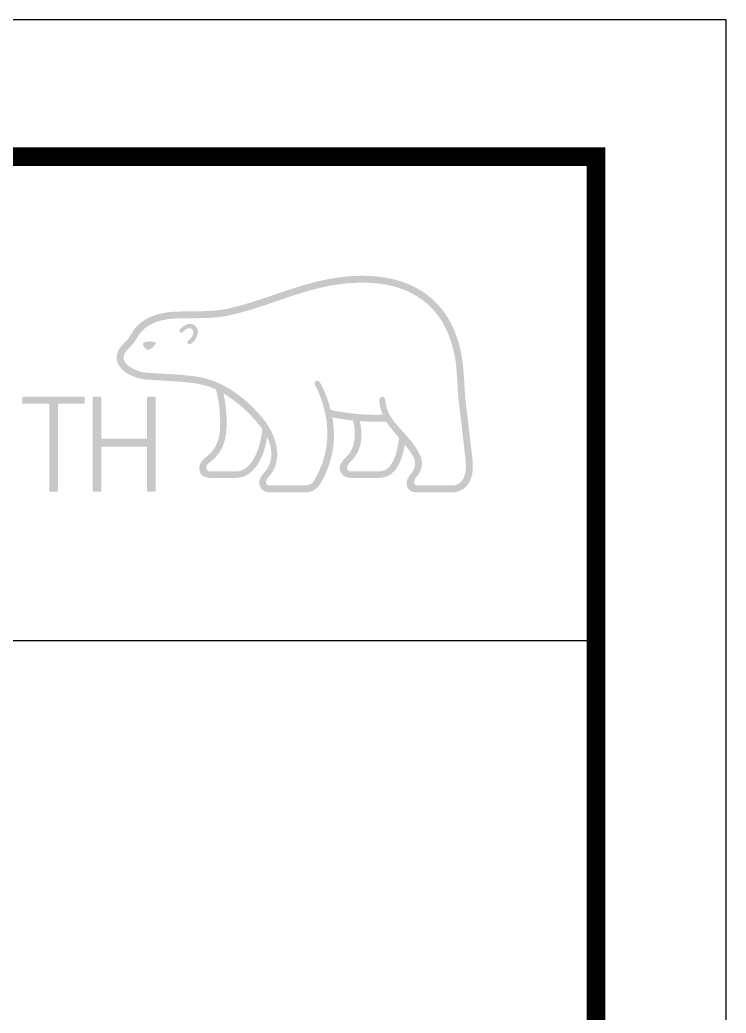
# Model space of a CAD drawing. Extents: x 8896 to 12055, y -91 to 2224.
# Drawn here: x 11778 to 12055.5, y 1834.3 to 2224.5 of the extents above; entities that cross this region are included whole.
import ezdxf

# ---------------------------------------------------------------- set-up
doc = ezdxf.new("R2010")
doc.units = 0
doc.header["$LTSCALE"] = 10
doc.header["$MEASUREMENT"] = 0
doc.layers.get('0').update_dxf_attribs({"linetype": 'CONTINUOUS'})

msp = doc.modelspace()

# ---------------------------------------------------------------- hatches: boundary and pattern name
h = msp.add_hatch(color=5)
edge = h.paths.add_edge_path()
edge.add_spline(control_points=[(11942.66, 2112.2), (11931.31, 2124.93), (11913.64, 2125.06), (11900.79, 2122.94)], knot_values=[4, 4, 4, 4, 5, 5, 5, 5], degree=3, periodic=0)
edge.add_spline(control_points=[(11900.79, 2122.94), (11892.98, 2121.64), (11885.41, 2119.06), (11878.1, 2116.58)], knot_values=[5, 5, 5, 5, 6, 6, 6, 6], degree=3, periodic=0)
edge.add_spline(control_points=[(11878.1, 2116.58), (11872.03, 2114.49), (11865.7, 2112.33), (11859.38, 2110.96)], knot_values=[6, 6, 6, 6, 7, 7, 7, 7], degree=3, periodic=0)
edge.add_spline(control_points=[(11859.38, 2110.96), (11855, 2110.03), (11849.46, 2110.01), (11844.6, 2109.99)], knot_values=[7, 7, 7, 7, 8, 8, 8, 8], degree=3, periodic=0)
edge.add_spline(control_points=[(11844.6, 2109.99), (11844.6, 2109.99), (11839.96, 2109.91), (11839.96, 2109.91)], knot_values=[8.00001, 8.00001, 8.00001, 8.00001, 9, 9, 9, 9], degree=3, periodic=0)
edge.add_spline(control_points=[(11839.96, 2109.91), (11830.81, 2109.69), (11824.56, 2106.53), (11821.45, 2100.52)], knot_values=[9, 9, 9, 9, 10, 10, 10, 10], degree=3, periodic=0)
edge.add_spline(control_points=[(11821.45, 2100.52), (11821.45, 2100.52), (11821.3, 2100.25), (11821.3, 2100.25)], knot_values=[10.00001, 10.00001, 10.00001, 10.00001, 11, 11, 11, 11], degree=3, periodic=0)
edge.add_spline(control_points=[(11821.3, 2100.25), (11820.79, 2099.38), (11820.11, 2098.62), (11819.31, 2097.88)], knot_values=[11, 11, 11, 11, 12, 12, 12, 12], degree=3, periodic=0)
edge.add_spline(control_points=[(11819.31, 2097.88), (11818.48, 2097.05), (11817.62, 2096.2), (11817.02, 2095.12)], knot_values=[12, 12, 12, 12, 13, 13, 13, 13], degree=3, periodic=0)
edge.add_spline(control_points=[(11817.02, 2095.12), (11815.84, 2093.07), (11815.73, 2090.98), (11816.72, 2089.08)], knot_values=[13, 13, 13, 13, 14, 14, 14, 14], degree=3, periodic=0)
edge.add_spline(control_points=[(11816.72, 2089.08), (11818.69, 2085.41), (11824.21, 2083.44), (11827.51, 2083.2), (11827.51, 2083.2), (11832.43, 2082.9), (11832.43, 2082.9)], knot_values=[14, 14, 14, 14, 15, 15, 15, 16, 16, 16, 16], degree=3, periodic=0)
edge.add_spline(control_points=[(11832.43, 2082.9), (11837.65, 2082.59), (11844.16, 2082.22), (11848.02, 2081.52)], knot_values=[16, 16, 16, 16, 17, 17, 17, 17], degree=3, periodic=0)
edge.add_spline(control_points=[(11848.02, 2081.52), (11850.47, 2081.09), (11852.83, 2080.33), (11855.03, 2079.33)], knot_values=[17, 17, 17, 17, 18, 18, 18, 18], degree=3, periodic=0)
edge.add_spline(control_points=[(11855.03, 2079.33), (11855.14, 2079.09), (11857.09, 2071.95), (11856.67, 2064.07)], knot_values=[18, 18, 18, 18, 19, 19, 19, 19], degree=3, periodic=0)
edge.add_spline(control_points=[(11856.67, 2064.07), (11856.34, 2056.89), (11853.16, 2054.4), (11850.92, 2052.57)], knot_values=[19, 19, 19, 19, 20, 20, 20, 20], degree=3, periodic=0)
edge.add_spline(control_points=[(11850.92, 2052.57), (11850.89, 2052.53), (11848.67, 2050.82), (11848.53, 2048.68)], knot_values=[20, 20, 20, 20, 21, 21, 21, 21], degree=3, periodic=0)
edge.add_spline(control_points=[(11848.53, 2048.68), (11848.41, 2047.54), (11848.72, 2046.5), (11849.42, 2045.78)], knot_values=[21, 21, 21, 21, 22, 22, 22, 22], degree=3, periodic=0)
edge.add_spline(control_points=[(11849.42, 2045.78), (11850.18, 2044.95), (11851.3, 2044.56), (11852.78, 2044.56), (11852.78, 2044.56), (11862.7, 2044.56), (11862.7, 2044.56)], knot_values=[22, 22, 22, 22, 23, 23, 23, 24, 24, 24, 24], degree=3, periodic=0)
edge.add_spline(control_points=[(11862.7, 2044.56), (11870.83, 2044.56), (11874.27, 2054.05), (11875.13, 2060.68)], knot_values=[24, 24, 24, 24, 25, 25, 25, 25], degree=3, periodic=0)
edge.add_spline(control_points=[(11875.13, 2060.68), (11877.54, 2055.94), (11877.48, 2050.57), (11874.43, 2047.17)], knot_values=[25, 25, 25, 25, 26, 26, 26, 26], degree=3, periodic=0)
edge.add_spline(control_points=[(11874.43, 2047.17), (11874.43, 2047.17), (11871.78, 2044.72), (11872.08, 2042.37)], knot_values=[26.00001, 26.00001, 26.00001, 26.00001, 27, 27, 27, 27], degree=3, periodic=0)
edge.add_spline(control_points=[(11872.08, 2042.37), (11872.33, 2039.88), (11874.39, 2038.9), (11876.05, 2038.9), (11876.05, 2038.9), (11890.19, 2038.9), (11890.19, 2038.9)], knot_values=[27, 27, 27, 27, 28, 28, 28, 29, 29, 29, 29], degree=3, periodic=0)
edge.add_spline(control_points=[(11890.19, 2038.9), (11892.68, 2038.9), (11894.66, 2040.03), (11895.98, 2042.19)], knot_values=[29, 29, 29, 29, 30, 30, 30, 30], degree=3, periodic=0)
edge.add_spline(control_points=[(11895.98, 2042.19), (11901.76, 2051.7), (11902.05, 2061.07), (11900.79, 2068.35)], knot_values=[30, 30, 30, 30, 31, 31, 31, 31], degree=3, periodic=0)
edge.add_spline(control_points=[(11900.79, 2068.35), (11902.51, 2068.01), (11905.39, 2067.48), (11908.91, 2067.1)], knot_values=[31, 31, 31, 31, 32, 32, 32, 32], degree=3, periodic=0)
edge.add_spline(control_points=[(11908.91, 2067.1), (11909.13, 2066.09), (11909.52, 2063.88), (11909.52, 2063.88)], knot_values=[32, 32, 32, 32, 33, 33, 33, 33], degree=3, periodic=0)
edge.add_spline(control_points=[(11909.52, 2063.88), (11909.6, 2063.03), (11909.6, 2062.28), (11909.6, 2061.57)], knot_values=[33, 33, 33, 33, 34, 34, 34, 34], degree=3, periodic=0)
edge.add_spline(control_points=[(11909.6, 2061.57), (11909.6, 2056.08), (11907.18, 2053.72), (11905.81, 2052.38)], knot_values=[34, 34, 34, 34, 35, 35, 35, 35], degree=3, periodic=0)
edge.add_spline(control_points=[(11905.81, 2052.38), (11905.76, 2052.37), (11903.91, 2050.49), (11903.7, 2048.91)], knot_values=[35, 35, 35, 35, 36, 36, 36, 36], degree=3, periodic=0)
edge.add_spline(control_points=[(11903.7, 2048.91), (11903.7, 2048.91), (11903.31, 2047.26), (11904.72, 2045.82)], knot_values=[36.00001, 36.00001, 36.00001, 36.00001, 37, 37, 37, 37], degree=3, periodic=0)
edge.add_spline(control_points=[(11904.72, 2045.82), (11905.51, 2045), (11906.77, 2044.56), (11908.44, 2044.56), (11908.44, 2044.56), (11919.4, 2044.56), (11919.4, 2044.56)], knot_values=[37, 37, 37, 37, 38, 38, 38, 39, 39, 39, 39], degree=3, periodic=0)
edge.add_spline(control_points=[(11919.4, 2044.56), (11926.41, 2044.56), (11928.57, 2053.23), (11929.26, 2057.68)], knot_values=[39, 39, 39, 39, 40, 40, 40, 40], degree=3, periodic=0)
edge.add_spline(control_points=[(11929.26, 2057.68), (11930.52, 2056.1), (11931.94, 2054.2), (11932.79, 2052.38)], knot_values=[40, 40, 40, 40, 41, 41, 41, 41], degree=3, periodic=0)
edge.add_spline(control_points=[(11932.79, 2052.38), (11933.37, 2051.15), (11933.47, 2049.77), (11933.02, 2048.48)], knot_values=[41, 41, 41, 41, 42, 42, 42, 42], degree=3, periodic=0)
edge.add_spline(control_points=[(11933.02, 2048.48), (11932.31, 2046.15), (11929.37, 2044.49), (11929.97, 2041.7)], knot_values=[42, 42, 42, 42, 43, 43, 43, 43], degree=3, periodic=0)
edge.add_spline(control_points=[(11929.97, 2041.7), (11930.48, 2039.55), (11932.28, 2038.9), (11934.15, 2038.9), (11934.15, 2038.9), (11948.22, 2038.9), (11948.22, 2038.9)], knot_values=[43, 43, 43, 43, 44, 44, 44, 45, 45, 45, 45], degree=3, periodic=0)
edge.add_spline(control_points=[(11948.22, 2038.9), (11948.33, 2038.9), (11951.15, 2038.86), (11953.41, 2041.27)], knot_values=[45, 45, 45, 45, 46, 46, 46, 46], degree=3, periodic=0)
edge.add_spline(control_points=[(11953.41, 2041.27), (11955.52, 2043.55), (11956.33, 2046.93), (11955.85, 2051.64)], knot_values=[46, 46, 46, 46, 47, 47, 47, 47], degree=3, periodic=0)
edge.add_spline(control_points=[(11955.85, 2051.64), (11955.85, 2051.64), (11953.72, 2070.06), (11953.72, 2070.06)], knot_values=[0, 0, 0, 0, 1, 1, 1, 1], degree=3, periodic=0)
edge.add_spline(control_points=[(11953.72, 2070.06), (11952.94, 2075.4), (11952.82, 2078.28), (11952.68, 2081.12), (11952.68, 2081.12), (11952.17, 2088.39), (11952.17, 2088.39)], knot_values=[1, 1, 1, 1, 2, 2, 2, 3, 3, 3, 3], degree=3, periodic=0)
edge.add_spline(control_points=[(11952.17, 2088.39), (11951.11, 2098.31), (11947.88, 2106.33), (11942.66, 2112.2)], knot_values=[3, 3, 3, 3, 4, 4, 4, 4], degree=3, periodic=0)
edge = h.paths.add_edge_path(flags=16)
edge.add_spline(control_points=[(11859.95, 2108.34), (11866.46, 2109.74), (11872.84, 2111.92), (11878.99, 2114.02)], knot_values=[31, 31, 31, 31, 32, 32, 32, 32], degree=3, periodic=0)
edge.add_spline(control_points=[(11878.99, 2114.02), (11886.17, 2116.48), (11893.64, 2119.02), (11901.26, 2120.3)], knot_values=[32, 32, 32, 32, 33, 33, 33, 33], degree=3, periodic=0)
edge.add_spline(control_points=[(11901.26, 2120.3), (11913.43, 2122.3), (11930.12, 2122.19), (11940.6, 2110.41)], knot_values=[33, 33, 33, 33, 34, 34, 34, 34], degree=3, periodic=0)
edge.add_spline(control_points=[(11940.6, 2110.41), (11945.46, 2104.96), (11948.46, 2097.45), (11949.47, 2088.1), (11949.47, 2088.1), (11949.98, 2080.99), (11949.98, 2080.99)], knot_values=[34, 34, 34, 34, 35, 35, 35, 36, 36, 36, 36], degree=3, periodic=0)
edge.add_spline(control_points=[(11949.98, 2080.99), (11950.11, 2078.12), (11950.28, 2075.15), (11951.04, 2069.7), (11951.04, 2069.7), (11953.15, 2051.34), (11953.15, 2051.34)], knot_values=[36, 36, 36, 36, 37, 37, 37, 38, 38, 38, 38], degree=3, periodic=0)
edge.add_spline(control_points=[(11953.15, 2051.34), (11953.51, 2047.53), (11952.92, 2044.8), (11951.46, 2043.15)], knot_values=[38, 38, 38, 38, 39, 39, 39, 39], degree=3, periodic=0)
edge.add_spline(control_points=[(11951.46, 2043.15), (11950.08, 2041.6), (11948.33, 2041.58), (11948.22, 2041.58), (11948.22, 2041.58), (11934.39, 2041.58), (11934.39, 2041.58)], knot_values=[0, 0, 0, 0, 1, 1, 1, 2, 2, 2, 2], degree=3, periodic=0)
edge.add_spline(control_points=[(11934.39, 2041.58), (11933.53, 2041.58), (11932.88, 2041.95), (11932.88, 2042.94)], knot_values=[2, 2, 2, 2, 3, 3, 3, 3], degree=3, periodic=0)
edge.add_spline(control_points=[(11932.88, 2042.94), (11932.88, 2044.39), (11934.73, 2045.58), (11935.43, 2047.44)], knot_values=[3, 3, 3, 3, 4, 4, 4, 4], degree=3, periodic=0)
edge.add_spline(control_points=[(11935.43, 2047.44), (11936.21, 2049.44), (11936.12, 2051.61), (11935.24, 2053.54)], knot_values=[4, 4, 4, 4, 5, 5, 5, 5], degree=3, periodic=0)
edge.add_spline(control_points=[(11935.24, 2053.54), (11933.58, 2057.01), (11931.13, 2059.76), (11928.77, 2062.42)], knot_values=[5, 5, 5, 5, 6, 6, 6, 6], degree=3, periodic=0)
edge.add_spline(control_points=[(11928.77, 2062.42), (11925.4, 2066.18), (11921.81, 2069.8), (11921.58, 2074.99)], knot_values=[6, 6, 6, 6, 7, 7, 7, 7], degree=3, periodic=0)
edge.add_spline(control_points=[(11921.58, 2074.99), (11921.51, 2075.73), (11921.2, 2076.45), (11920.44, 2076.43)], knot_values=[7, 7, 7, 7, 8, 8, 8, 8], degree=3, periodic=0)
edge.add_spline(control_points=[(11920.44, 2076.43), (11919.71, 2076.4), (11919.2, 2075.73), (11919.23, 2074.77)], knot_values=[8, 8, 8, 8, 9, 9, 9, 9], degree=3, periodic=0)
edge.add_spline(control_points=[(11919.23, 2074.77), (11919.4, 2072.79), (11919.92, 2070.99), (11920.59, 2069.36)], knot_values=[9, 9, 9, 9, 10, 10, 10, 10], degree=3, periodic=0)
edge.add_spline(control_points=[(11920.59, 2069.36), (11911.49, 2068.97), (11902.34, 2070.77), (11900.15, 2071.22)], knot_values=[10, 10, 10, 10, 11, 11, 11, 11], degree=3, periodic=0)
edge.add_spline(control_points=[(11900.15, 2071.22), (11898.55, 2077.75), (11895.93, 2081.97), (11895.9, 2082.06)], knot_values=[11, 11, 11, 11, 12, 12, 12, 12], degree=3, periodic=0)
edge.add_spline(control_points=[(11895.9, 2082.06), (11895.48, 2082.72), (11894.79, 2082.93), (11894.28, 2082.62)], knot_values=[12, 12, 12, 12, 13, 13, 13, 13], degree=3, periodic=0)
edge.add_spline(control_points=[(11894.28, 2082.62), (11893.74, 2082.3), (11893.64, 2081.52), (11894.03, 2080.89)], knot_values=[13, 13, 13, 13, 14, 14, 14, 14], degree=3, periodic=0)
edge.add_spline(control_points=[(11894.03, 2080.89), (11894.14, 2080.7), (11904.97, 2062.28), (11893.67, 2043.56)], knot_values=[14, 14, 14, 14, 15, 15, 15, 15], degree=3, periodic=0)
edge.add_spline(control_points=[(11893.67, 2043.56), (11892.87, 2042.21), (11891.74, 2041.58), (11890.19, 2041.58), (11890.19, 2041.58), (11876.12, 2041.58), (11876.12, 2041.58)], knot_values=[15, 15, 15, 15, 16, 16, 16, 17, 17, 17, 17], degree=3, periodic=0)
edge.add_spline(control_points=[(11876.12, 2041.58), (11875.54, 2041.58), (11874.69, 2042), (11874.69, 2042.94)], knot_values=[17, 17, 17, 17, 18, 18, 18, 18], degree=3, periodic=0)
edge.add_spline(control_points=[(11874.69, 2042.94), (11874.69, 2043.93), (11876.04, 2045.37), (11876.04, 2045.37)], knot_values=[18, 18, 18, 18, 19, 19, 19, 19], degree=3, periodic=0)
edge.add_spline(control_points=[(11876.04, 2045.37), (11881.69, 2051.7), (11878.84, 2061.54), (11873.39, 2068.06)], knot_values=[19, 19, 19, 19, 20, 20, 20, 20], degree=3, periodic=0)
edge.add_spline(control_points=[(11873.39, 2068.06), (11868.1, 2074.34), (11859.49, 2082.24), (11848.48, 2084.2)], knot_values=[20, 20, 20, 20, 21, 21, 21, 21], degree=3, periodic=0)
edge.add_spline(control_points=[(11848.48, 2084.2), (11844.51, 2084.9), (11837.89, 2085.29), (11832.56, 2085.59), (11832.56, 2085.59), (11827.71, 2085.87), (11827.71, 2085.87)], knot_values=[21, 21, 21, 21, 22, 22, 22, 23, 23, 23, 23], degree=3, periodic=0)
edge.add_spline(control_points=[(11827.71, 2085.87), (11825.01, 2086.09), (11820.55, 2087.73), (11819.14, 2090.33)], knot_values=[23, 23, 23, 23, 24, 24, 24, 24], degree=3, periodic=0)
edge.add_spline(control_points=[(11819.14, 2090.33), (11818.54, 2091.41), (11818.62, 2092.55), (11819.4, 2093.76)], knot_values=[24, 24, 24, 24, 25, 25, 25, 25], degree=3, periodic=0)
edge.add_spline(control_points=[(11819.4, 2093.76), (11819.84, 2094.56), (11820.55, 2095.26), (11821.27, 2095.97)], knot_values=[25, 25, 25, 25, 26, 26, 26, 26], degree=3, periodic=0)
edge.add_spline(control_points=[(11821.27, 2095.97), (11822.1, 2096.85), (11822.96, 2097.73), (11823.65, 2098.92)], knot_values=[26, 26, 26, 26, 27, 27, 27, 27], degree=3, periodic=0)
edge.add_spline(control_points=[(11823.65, 2098.92), (11823.65, 2098.92), (11823.87, 2099.28), (11823.87, 2099.28)], knot_values=[27.00001, 27.00001, 27.00001, 27.00001, 28, 28, 28, 28], degree=3, periodic=0)
edge.add_spline(control_points=[(11823.87, 2099.28), (11826.54, 2104.36), (11831.92, 2107.01), (11840.05, 2107.23)], knot_values=[28, 28, 28, 28, 29, 29, 29, 29], degree=3, periodic=0)
edge.add_spline(control_points=[(11840.05, 2107.23), (11840.05, 2107.23), (11844.6, 2107.28), (11844.6, 2107.28)], knot_values=[29.00001, 29.00001, 29.00001, 29.00001, 30, 30, 30, 30], degree=3, periodic=0)
edge.add_spline(control_points=[(11844.6, 2107.28), (11849.57, 2107.31), (11855.29, 2107.33), (11859.95, 2108.34)], knot_values=[30, 30, 30, 30, 31, 31, 31, 31], degree=3, periodic=0)
edge = h.paths.add_edge_path(flags=0)
edge.add_spline(control_points=[(11846.57, 2104.53), (11847.5, 2103.82), (11848.12, 2102.78), (11847.95, 2101.52)], knot_values=[8, 8, 8, 8, 9, 9, 9, 9], degree=3, periodic=0)
edge.add_spline(control_points=[(11847.95, 2101.52), (11847.77, 2099.71), (11846.2, 2097.76), (11845.02, 2097.17)], knot_values=[7, 7, 7, 7, 8, 8, 8, 8], degree=3, periodic=0)
edge.add_spline(control_points=[(11845.02, 2097.17), (11844.6, 2097), (11844.07, 2097.1), (11843.91, 2097.5)], knot_values=[6, 6, 6, 6, 7, 7, 7, 7], degree=3, periodic=0)
edge.add_spline(control_points=[(11843.91, 2097.5), (11843.71, 2097.91), (11843.96, 2098.41), (11844.35, 2098.65)], knot_values=[5, 5, 5, 5, 6, 6, 6, 6], degree=3, periodic=0)
edge.add_spline(control_points=[(11844.35, 2098.65), (11845.02, 2099.06), (11846.01, 2100.37), (11846.12, 2101.49)], knot_values=[4, 4, 4, 4, 5, 5, 5, 5], degree=3, periodic=0)
edge.add_spline(control_points=[(11846.12, 2101.49), (11846.2, 2102.17), (11846.01, 2102.71), (11845.46, 2103.1)], knot_values=[3, 3, 3, 3, 4, 4, 4, 4], degree=3, periodic=0)
edge.add_spline(control_points=[(11845.46, 2103.1), (11844.01, 2104.12), (11842.31, 2102.11), (11842.14, 2101.97)], knot_values=[2, 2, 2, 2, 3, 3, 3, 3], degree=3, periodic=0)
edge.add_spline(control_points=[(11842.14, 2101.97), (11841.83, 2101.62), (11841.3, 2101.54), (11841, 2101.82)], knot_values=[1, 1, 1, 1, 2, 2, 2, 2], degree=3, periodic=0)
edge.add_spline(control_points=[(11841, 2101.82), (11840.63, 2102.11), (11840.7, 2102.66), (11841, 2103.02)], knot_values=[0, 0, 0, 0, 1, 1, 1, 1], degree=3, periodic=0)
edge.add_spline(control_points=[(11841, 2103.02), (11841.9, 2104), (11844.35, 2106.06), (11846.57, 2104.53)], knot_values=[9, 9, 9, 9, 10, 10, 10, 10], degree=3, periodic=0)
edge = h.paths.add_edge_path(flags=16)
edge.add_spline(control_points=[(11859.21, 2063.95), (11859.49, 2069.64), (11858.65, 2074.86), (11858.03, 2077.75), (11858.03, 2077.75), (11866.87, 2072.69), (11873.33, 2063.61)], knot_values=[5, 5, 5, 5, 6, 6, 6, 7, 7, 7, 7], degree=3, periodic=0)
edge.add_spline(control_points=[(11873.33, 2063.61), (11872.84, 2059.76), (11870.68, 2047.09), (11862.7, 2047.09), (11862.7, 2047.09), (11852.78, 2047.09), (11852.78, 2047.09)], knot_values=[0, 0, 0, 0, 1, 1, 1, 2, 2, 2, 2], degree=3, periodic=0)
edge.add_spline(control_points=[(11852.78, 2047.09), (11852.02, 2047.09), (11851.19, 2047.7), (11851.19, 2048.65)], knot_values=[2, 2, 2, 2, 3, 3, 3, 3], degree=3, periodic=0)
edge.add_spline(control_points=[(11851.19, 2048.65), (11851.19, 2049.61), (11852.42, 2050.57), (11852.53, 2050.6)], knot_values=[3, 3, 3, 3, 4, 4, 4, 4], degree=3, periodic=0)
edge.add_spline(control_points=[(11852.53, 2050.6), (11855.03, 2052.59), (11858.8, 2055.64), (11859.21, 2063.95)], knot_values=[4, 4, 4, 4, 5, 5, 5, 5], degree=3, periodic=0)
edge = h.paths.add_edge_path(flags=0)
edge.add_spline(control_points=[(11831.37, 2097.73), (11831.37, 2097.73), (11831.69, 2097.58), (11831.23, 2097.04)], knot_values=[1.00001, 1.00001, 1.00001, 1.00001, 2, 2, 2, 2], degree=3, periodic=0)
edge.add_spline(control_points=[(11831.23, 2097.04), (11830.03, 2095.36), (11828.82, 2094.99), (11828.82, 2094.99)], knot_values=[2, 2, 2, 2, 2.99999, 2.99999, 2.99999, 2.99999], degree=3, periodic=0)
edge.add_spline(control_points=[(11828.82, 2094.99), (11828.82, 2094.99), (11827.93, 2094.67), (11827.42, 2095.28)], knot_values=[3.00001, 3.00001, 3.00001, 3.00001, 4, 4, 4, 4], degree=3, periodic=0)
edge.add_spline(control_points=[(11827.42, 2095.28), (11826.41, 2096.47), (11826.35, 2097.15), (11826.35, 2097.15), (11826.35, 2097.15), (11826.26, 2097.66), (11826.77, 2097.78)], knot_values=[4, 4, 4, 4, 5, 5, 5, 6, 6, 6, 6], degree=3, periodic=0)
edge.add_spline(control_points=[(11831.37, 2097.73), (11828.82, 2098.72), (11826.77, 2097.78), (11826.77, 2097.78)], knot_values=[0.00001, 0.00001, 0.00001, 0.00001, 1, 1, 1, 1], degree=3, periodic=0)
edge = h.paths.add_edge_path(flags=16)
edge.add_spline(control_points=[(11911.63, 2066.89), (11914.73, 2066.66), (11918.61, 2066.52), (11921.94, 2066.72)], knot_values=[6, 6, 6, 6, 7, 7, 7, 7], degree=3, periodic=0)
edge.add_spline(control_points=[(11921.94, 2066.72), (11923.21, 2064.73), (11925.32, 2062.22), (11926.95, 2060.35)], knot_values=[7, 7, 7, 7, 8, 8, 8, 8], degree=3, periodic=0)
edge.add_spline(control_points=[(11926.95, 2060.35), (11926.92, 2060.19), (11926.07, 2047.09), (11919.4, 2047.09)], knot_values=[9, 9, 9, 9, 10, 10, 10, 10], degree=3, periodic=0)
edge.add_spline(control_points=[(11919.4, 2047.09), (11919.4, 2047.09), (11908.12, 2047.09), (11908.12, 2047.09)], knot_values=[0, 0, 0, 0, 1, 1, 1, 1], degree=3, periodic=0)
edge.add_spline(control_points=[(11908.12, 2047.09), (11907.23, 2047.09), (11906.57, 2047.78), (11906.57, 2048.65)], knot_values=[1, 1, 1, 1, 2, 2, 2, 2], degree=3, periodic=0)
edge.add_spline(control_points=[(11906.57, 2048.65), (11906.57, 2049.49), (11907.51, 2050.52), (11907.58, 2050.57)], knot_values=[2, 2, 2, 2, 3, 3, 3, 3], degree=3, periodic=0)
edge.add_spline(control_points=[(11907.58, 2050.57), (11909.9, 2052.79), (11912.23, 2055.83), (11912.23, 2061.52)], knot_values=[3, 3, 3, 3, 4, 4, 4, 4], degree=3, periodic=0)
edge.add_spline(control_points=[(11912.23, 2061.52), (11912.23, 2062.34), (11912.18, 2063.23), (11912.06, 2064.15)], knot_values=[4, 4, 4, 4, 5, 5, 5, 5], degree=3, periodic=0)
edge.add_spline(control_points=[(11912.06, 2064.15), (11912.06, 2064.15), (11911.77, 2065.79), (11911.63, 2066.89)], knot_values=[5.00001, 5.00001, 5.00001, 5.00001, 6, 6, 6, 6], degree=3, periodic=0)
h = msp.add_hatch(color=5)
edge = h.paths.add_edge_path()
edge.add_spline(control_points=[(11803.45, 2073.86), (11803.45, 2073.86), (11803.45, 2076.15), (11803.45, 2076.15)], knot_values=[13.00001, 13.00001, 13.00001, 13.00001, 14, 14, 14, 14], degree=3, periodic=0)
edge.add_spline(control_points=[(11803.45, 2076.15), (11803.42, 2076.34), (11803.42, 2076.39), (11803.14, 2076.42)], knot_values=[14, 14, 14, 14, 15, 15, 15, 15], degree=3, periodic=0)
edge.add_spline(control_points=[(11803.14, 2076.42), (11803.14, 2076.42), (11779.36, 2076.42), (11779.36, 2076.42)], knot_values=[0, 0, 0, 0, 1, 1, 1, 1], degree=3, periodic=0)
edge.add_spline(control_points=[(11779.36, 2076.42), (11779.09, 2076.4), (11778.99, 2076.24), (11778.99, 2076.15)], knot_values=[1, 1, 1, 1, 2, 2, 2, 2], degree=3, periodic=0)
edge.add_spline(control_points=[(11778.99, 2076.15), (11778.99, 2076.15), (11778.99, 2073.86), (11778.99, 2073.86)], knot_values=[2.00001, 2.00001, 2.00001, 2.00001, 3, 3, 3, 3], degree=3, periodic=0)
edge.add_spline(control_points=[(11778.99, 2073.86), (11778.99, 2073.78), (11778.99, 2073.83), (11779.04, 2073.78)], knot_values=[3, 3, 3, 3, 4, 4, 4, 4], degree=3, periodic=0)
edge.add_spline(control_points=[(11779.04, 2073.78), (11779.04, 2073.76), (11779.18, 2073.7), (11779.36, 2073.72), (11779.36, 2073.72), (11781.91, 2073.72), (11784.46, 2073.72)], knot_values=[4, 4, 4, 4, 5, 5, 5, 5.5, 5.5, 5.5, 5.5], degree=3, periodic=0)
edge.add_spline(control_points=[(11784.46, 2073.72), (11787.01, 2073.72), (11789.57, 2073.72), (11789.57, 2073.72), (11789.57, 2073.72), (11789.57, 2039.49), (11789.57, 2039.49)], knot_values=[5.5, 5.5, 5.5, 5.5, 6, 6, 6, 7, 7, 7, 7], degree=3, periodic=0)
edge.add_spline(control_points=[(11789.57, 2039.49), (11789.57, 2039.21), (11789.71, 2039.11), (11789.85, 2039.11)], knot_values=[7, 7, 7, 7, 8, 8, 8, 8], degree=3, periodic=0)
edge.add_spline(control_points=[(11789.85, 2039.11), (11789.85, 2039.11), (11792.67, 2039.11), (11792.67, 2039.11)], knot_values=[8.00001, 8.00001, 8.00001, 8.00001, 9, 9, 9, 9], degree=3, periodic=0)
edge.add_spline(control_points=[(11792.67, 2039.11), (11792.79, 2039.11), (11792.93, 2039.26), (11792.93, 2039.49), (11792.93, 2039.49), (11792.93, 2048.05), (11792.93, 2056.61)], knot_values=[9, 9, 9, 9, 10, 10, 10, 10.5, 10.5, 10.5, 10.5], degree=3, periodic=0)
edge.add_spline(control_points=[(11792.93, 2056.61), (11792.93, 2065.17), (11792.93, 2073.72), (11792.93, 2073.72), (11792.93, 2073.72), (11803.14, 2073.72), (11803.14, 2073.72)], knot_values=[10.5, 10.5, 10.5, 10.5, 11, 11, 11, 12, 12, 12, 12], degree=3, periodic=0)
edge.add_spline(control_points=[(11803.14, 2073.72), (11803.51, 2073.76), (11803.42, 2073.78), (11803.45, 2073.86)], knot_values=[12, 12, 12, 12, 13, 13, 13, 13], degree=3, periodic=0)
h = msp.add_hatch(color=5)
edge = h.paths.add_edge_path()
edge.add_spline(control_points=[(11831.07, 2039.11), (11831.23, 2039.11), (11831.42, 2039.29), (11831.42, 2039.49), (11831.42, 2039.49), (11831.42, 2076.03), (11831.42, 2076.03)], knot_values=[17, 17, 17, 17, 18, 18, 18, 19, 19, 19, 19], degree=3, periodic=0)
edge.add_spline(control_points=[(11831.42, 2076.03), (11831.42, 2076.25), (11831.23, 2076.42), (11831.07, 2076.42)], knot_values=[19, 19, 19, 19, 20, 20, 20, 20], degree=3, periodic=0)
edge.add_spline(control_points=[(11831.07, 2076.42), (11831.07, 2076.42), (11828.41, 2076.42), (11828.41, 2076.42)], knot_values=[0.00001, 0.00001, 0.00001, 0.00001, 1, 1, 1, 1], degree=3, periodic=0)
edge.add_spline(control_points=[(11828.41, 2076.42), (11828.24, 2076.42), (11828.01, 2076.25), (11828.01, 2076.03), (11828.01, 2076.03), (11828.01, 2072.01), (11828.01, 2067.99)], knot_values=[1, 1, 1, 1, 2, 2, 2, 2.5, 2.5, 2.5, 2.5], degree=3, periodic=0)
edge.add_spline(control_points=[(11828.01, 2067.99), (11828.01, 2063.98), (11828.01, 2059.96), (11828.01, 2059.96), (11828.01, 2059.96), (11823.53, 2059.96), (11819.04, 2059.96)], knot_values=[2.5, 2.5, 2.5, 2.5, 3, 3, 3, 3.5, 3.5, 3.5, 3.5], degree=3, periodic=0)
edge.add_spline(control_points=[(11819.04, 2059.96), (11814.55, 2059.96), (11810.07, 2059.96), (11810.07, 2059.96), (11810.07, 2059.96), (11810.07, 2076.03), (11810.07, 2076.03)], knot_values=[3.5, 3.5, 3.5, 3.5, 4, 4, 4, 5, 5, 5, 5], degree=3, periodic=0)
edge.add_spline(control_points=[(11810.07, 2076.03), (11810.07, 2076.24), (11809.86, 2076.42), (11809.68, 2076.42)], knot_values=[5, 5, 5, 5, 6, 6, 6, 6], degree=3, periodic=0)
edge.add_spline(control_points=[(11809.68, 2076.42), (11809.68, 2076.42), (11807.04, 2076.42), (11807.04, 2076.42)], knot_values=[6.00001, 6.00001, 6.00001, 6.00001, 7, 7, 7, 7], degree=3, periodic=0)
edge.add_spline(control_points=[(11807.04, 2076.42), (11806.86, 2076.42), (11806.65, 2076.25), (11806.65, 2076.03), (11806.65, 2076.03), (11806.65, 2039.49), (11806.65, 2039.49)], knot_values=[7, 7, 7, 7, 8, 8, 8, 9, 9, 9, 9], degree=3, periodic=0)
edge.add_spline(control_points=[(11806.65, 2039.49), (11806.65, 2039.29), (11806.86, 2039.11), (11807.04, 2039.11)], knot_values=[9, 9, 9, 9, 10, 10, 10, 10], degree=3, periodic=0)
edge.add_spline(control_points=[(11807.04, 2039.11), (11807.04, 2039.11), (11809.68, 2039.11), (11809.68, 2039.11)], knot_values=[10.00001, 10.00001, 10.00001, 10.00001, 11, 11, 11, 11], degree=3, periodic=0)
edge.add_spline(control_points=[(11809.68, 2039.11), (11809.86, 2039.11), (11810.07, 2039.29), (11810.07, 2039.49), (11810.07, 2039.49), (11810.07, 2043.84), (11810.07, 2048.18)], knot_values=[11, 11, 11, 11, 12, 12, 12, 12.5, 12.5, 12.5, 12.5], degree=3, periodic=0)
edge.add_spline(control_points=[(11810.07, 2048.18), (11810.07, 2052.53), (11810.07, 2056.87), (11810.07, 2056.87), (11810.07, 2056.87), (11814.55, 2056.87), (11819.04, 2056.87)], knot_values=[12.5, 12.5, 12.5, 12.5, 13, 13, 13, 13.5, 13.5, 13.5, 13.5], degree=3, periodic=0)
edge.add_spline(control_points=[(11819.04, 2056.87), (11823.53, 2056.87), (11828.01, 2056.87), (11828.01, 2056.87), (11828.01, 2056.87), (11828.01, 2039.49), (11828.01, 2039.49)], knot_values=[13.5, 13.5, 13.5, 13.5, 14, 14, 14, 15, 15, 15, 15], degree=3, periodic=0)
edge.add_spline(control_points=[(11828.01, 2039.49), (11828.01, 2039.29), (11828.24, 2039.11), (11828.41, 2039.11)], knot_values=[15, 15, 15, 15, 16, 16, 16, 16], degree=3, periodic=0)
edge.add_spline(control_points=[(11828.41, 2039.11), (11828.41, 2039.11), (11831.07, 2039.11), (11831.07, 2039.11)], knot_values=[16.00001, 16.00001, 16.00001, 16.00001, 17, 17, 17, 17], degree=3, periodic=0)

# ---------------------------------------------------------------- linework, layer by layer
at = {"color": 5, "ltscale": 40}
msp.add_line((12004.38, 1980.56), (11499.42, 1980.56), dxfattribs=at)
at = {"ltscale": 0.5}
msp.add_lwpolyline([(8895.97, -90.54), (12055.49, -90.54), (12055.49, 2224.5), (8895.97, 2224.5)], close=True, dxfattribs=at)
at = {"color": 5, "linetype": 'ByBlock', "lineweight": 200, "const_width": 7.28}
msp.add_lwpolyline([(8946.78, 8.59), (12004.38, 8.59), (12004.38, 2170.75), (8946.78, 2170.75)], close=True, dxfattribs=at)

doc.saveas('drawing.dxf')
